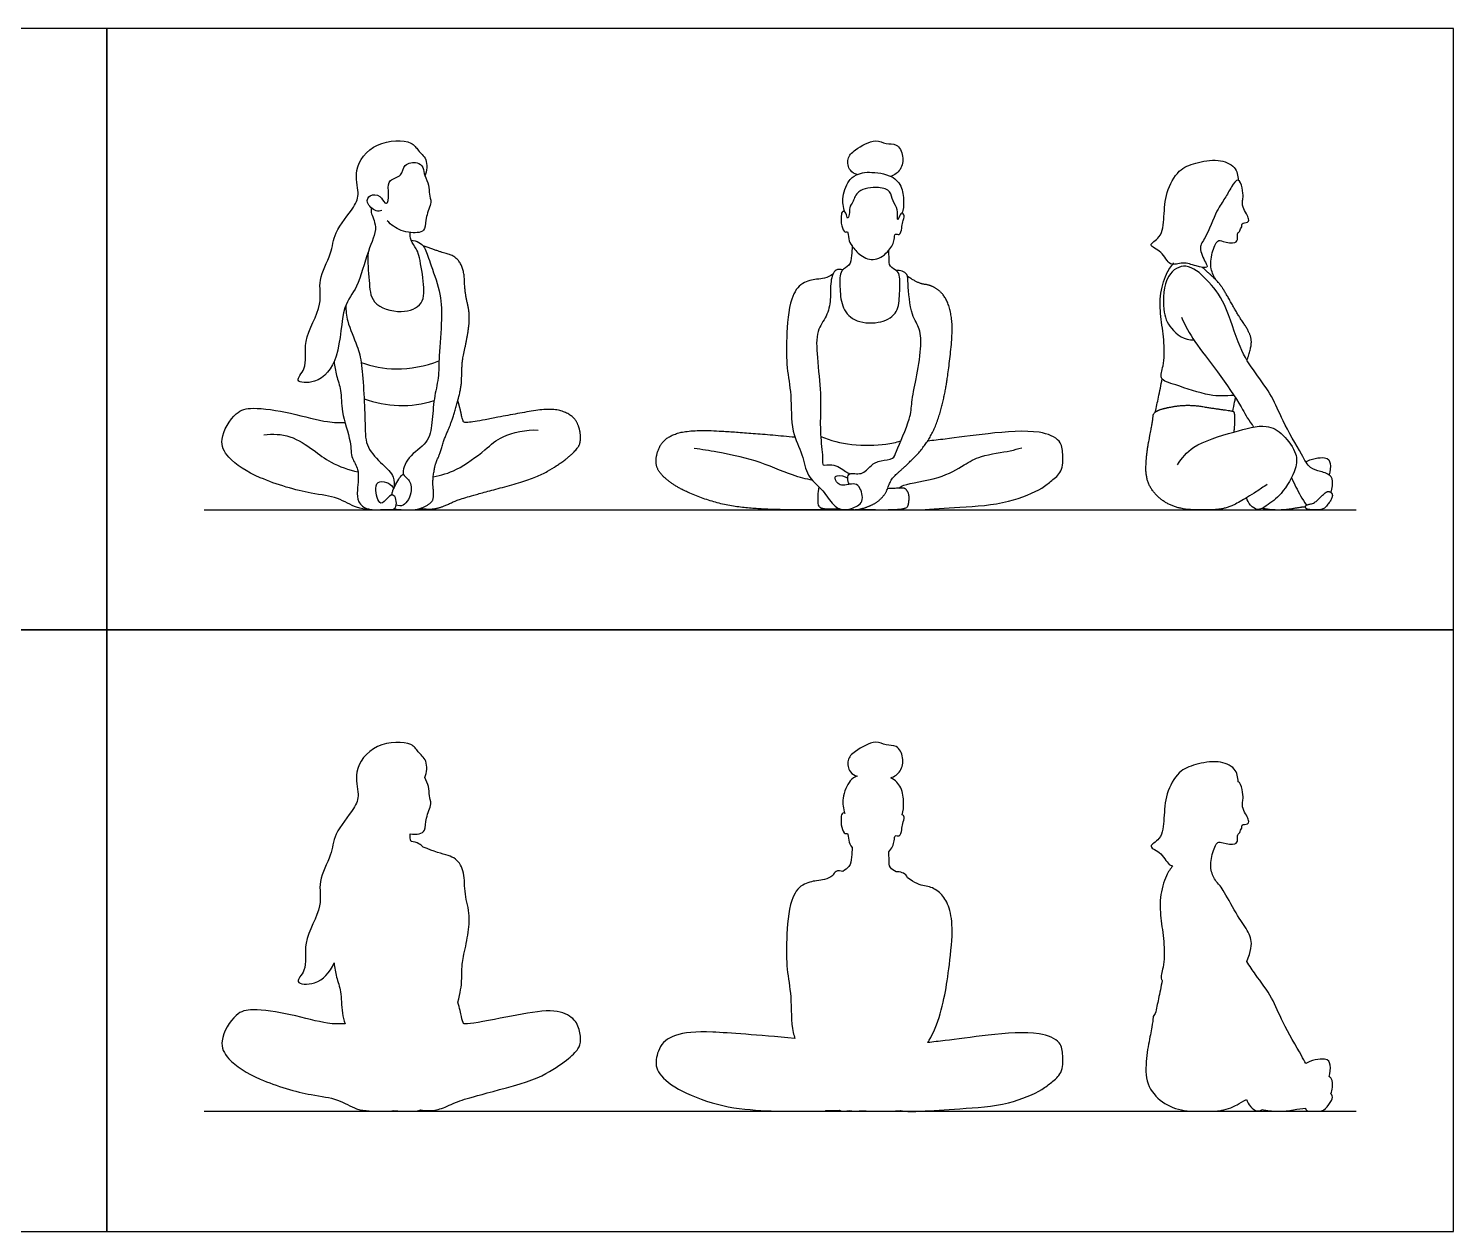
# Model space of a CAD drawing. Header units: millimetres. Extents: x 0.3 to 34.9, y 0.2 to 32.
# Drawn here: x 14.952 to 18.563, y 28.037 to 31.085 of the extents above; entities that cross this region are included whole.
import ezdxf

# ---------------------------------------------------------------- set-up
doc = ezdxf.new("R2010")
doc.units = ezdxf.units.MM
for name, color, linetype, true_color in [('AG-DIAGRAM', 7, 'Continuous', 0xfecc66), ('AG-OUTLINE', 7, 'Continuous', 0x8000ff), ('AG-PEOPLE', 7, 'Continuous', 0x66ccff), ('X-VPRT', 6, 'Continuous', 0xff00ff)]:
    doc.layers.add(name, color=color, linetype=linetype, true_color=true_color)

msp = doc.modelspace()

# ---------------------------------------------------------------- linework, layer by layer
at = {"layer": 'AG-DIAGRAM'}
for points in [[(15.3967, 29.8657), (18.3165, 29.8657)], [(15.3967, 28.3417), (18.3165, 28.3417)]]:
    msp.add_lwpolyline(points, dxfattribs=at)
at = {"layer": 'AG-OUTLINE'}
for points, knots in [([(15.726, 28.7172), (15.7151, 28.6922), (15.6844, 28.6591), (15.619, 28.6647), (15.6619, 28.7008), (15.6423, 28.7706), (15.7015, 28.8607), (15.6815, 28.9235), (15.722, 28.9903), (15.7236, 29.0446), (15.7781, 29.1066), (15.7916, 29.1446), (15.7724, 29.2042), (15.8267, 29.2789), (15.9239, 29.2789), (15.9376, 29.2513), (15.9642, 29.2308), (15.9613, 29.1998), (15.9564, 29.1869), (15.959, 29.1793), (15.9678, 29.1643), (15.9657, 29.1407), (15.9754, 29.1198), (15.9569, 29.0855), (15.9585, 29.0525), (15.9447, 29.0432), (15.9272, 29.0432), (15.9185, 29.0443), (15.9184, 29.0377), (15.9186, 29.0313), (15.9212, 29.0247), (15.9281, 29.0243), (15.9399, 29.0209), (15.9484, 29.0142), (15.9514, 29.0106), (15.9794, 29.0003), (16.0006, 28.9932), (16.0291, 28.9855), (16.0395, 28.9775), (16.0529, 28.9532), (16.0564, 28.9379), (16.057, 28.9011), (16.0595, 28.8827), (16.0687, 28.846), (16.0699, 28.8276), (16.0655, 28.7903), (16.0623, 28.7716), (16.0538, 28.7341), (16.0513, 28.72), (16.05, 28.7011), (16.0495, 28.6884), (16.0491, 28.6593), (16.0459, 28.6413), (16.0398, 28.6182), (16.0442, 28.6022), (16.0472, 28.5899), (16.0506, 28.5727), (16.0524, 28.567), (16.056, 28.561), (16.0771, 28.5635), (16.158, 28.5793), (16.1951, 28.5861), (16.2626, 28.5976), (16.2882, 28.5972), (16.3228, 28.5842), (16.3343, 28.5757), (16.3457, 28.5546), (16.3491, 28.5436), (16.3512, 28.5204), (16.3501, 28.5113), (16.3439, 28.4981), (16.3364, 28.4895), (16.3127, 28.4685), (16.2953, 28.4562), (16.249, 28.4281), (16.2127, 28.4144), (16.1135, 28.3878), (16.0802, 28.3787), (16.0461, 28.3688), (16.0309, 28.3631), (16.0043, 28.3502), (15.9923, 28.346), (15.9709, 28.3426), (15.9588, 28.3428), (15.9453, 28.3451), (15.9392, 28.3428), (15.9339, 28.3417), (15.9224, 28.3417), (15.9134, 28.3417), (15.8915, 28.3417), (15.8831, 28.3424), (15.8773, 28.3438), (15.8719, 28.3409), (15.8512, 28.3434), (15.8269, 28.3405), (15.815, 28.3429), (15.8043, 28.3435), (15.7816, 28.3445), (15.7333, 28.3756), (15.6658, 28.3808), (15.5379, 28.4167), (15.4565, 28.4685), (15.4317, 28.5196), (15.4743, 28.5922), (15.522, 28.6024), (15.6164, 28.5882), (15.7077, 28.5617), (15.7389, 28.5626), (15.7537, 28.5628), (15.7511, 28.5721), (15.7433, 28.6029), (15.7459, 28.643), (15.7307, 28.681), (15.7275, 28.7052), (15.726, 28.7172)], [2.570303, 2.570303, 2.570303, 2.570303, 2.99075, 3.340261, 3.647122, 4.095401, 4.636811, 5.059489, 5.515036, 5.915785, 6.392642, 6.728436, 7.131596, 7.623101, 8.119694, 8.398367, 8.695182, 9.043145, 9.043145, 9.043145, 9.303036, 9.562326, 9.809253, 10.140092, 10.440737, 10.658546, 10.854182, 10.854182, 10.854182, 11.094099, 11.094099, 11.094099, 11.33832, 11.505023, 11.505023, 11.505023, 11.633343, 11.633343, 11.761664, 11.761664, 11.889984, 11.889984, 12.018305, 12.018305, 12.146625, 12.146625, 12.274946, 12.274946, 12.403266, 12.403266, 12.531587, 12.531587, 12.635637, 12.635637, 12.635637, 12.804413, 12.804413, 12.973189, 12.973189, 13.141965, 13.141965, 13.31074, 13.31074, 13.479516, 13.479516, 13.648292, 13.648292, 13.817068, 13.817068, 13.985844, 13.985844, 14.15462, 14.15462, 14.323396, 14.323396, 14.492171, 14.492171, 14.660947, 14.660947, 14.829723, 14.829723, 14.998499, 14.998499, 15.167275, 15.167275, 15.167275, 15.247639, 15.247639, 15.37596, 15.37596, 15.50428, 15.50428, 15.50428, 15.722284, 16.037553, 16.037553, 16.037553, 16.344186, 16.737162, 17.183931, 17.809719, 18.33597, 18.712327, 19.174481, 19.537827, 20.066359, 20.594523, 20.953958, 20.953958, 20.953958, 21.123883, 21.520176, 21.858091, 22.18206, 22.18206, 22.18206, 22.18206]), ([(17.0519, 29.1909), (17.0453, 29.1929), (17.0311, 29.1988), (17.0242, 29.2333), (17.0463, 29.2546), (17.0979, 29.2846), (17.1236, 29.2661), (17.1538, 29.2713), (17.1707, 29.2371), (17.1646, 29.2017), (17.1461, 29.1897), (17.1368, 29.1862), (17.1489, 29.1803), (17.1659, 29.1624), (17.1708, 29.123), (17.1685, 29.1027), (17.166, 29.0928), (17.1679, 29.0922), (17.1731, 29.0863), (17.1661, 29.0699), (17.1651, 29.0564), (17.1608, 29.035), (17.1457, 29.0434), (17.1472, 29.0235), (17.1395, 29.008), (17.132, 28.999), (17.1317, 28.992), (17.1332, 28.9785), (17.1318, 28.9576), (17.1455, 28.9514), (17.1502, 28.948), (17.1554, 28.9485), (17.166, 28.9471), (17.1764, 28.9405), (17.1787, 28.9347), (17.1792, 28.9331), (17.197, 28.9207), (17.2114, 28.9139), (17.2335, 28.9113), (17.2438, 28.9075), (17.2626, 28.8947), (17.2704, 28.8861), (17.2828, 28.8644), (17.2874, 28.8493), (17.2933, 28.8106), (17.293, 28.7839), (17.2857, 28.7157), (17.2821, 28.6869), (17.2748, 28.6396), (17.2693, 28.6148), (17.2546, 28.5626), (17.2452, 28.5401), (17.2326, 28.5194), (17.2313, 28.5175), (17.23, 28.5155), (17.245, 28.5172), (17.2768, 28.5205), (17.3848, 28.5356), (17.5085, 28.5459), (17.5685, 28.5203), (17.5735, 28.4824), (17.5735, 28.4375), (17.5434, 28.4149), (17.5194, 28.3935), (17.4317, 28.3551), (17.3149, 28.3485), (17.2182, 28.3411), (17.1738, 28.3409), (17.1653, 28.3427), (17.1616, 28.3434), (17.1527, 28.3423), (17.137, 28.3417), (17.0897, 28.3417), (17.0706, 28.3421), (17.0574, 28.343), (17.0572, 28.343), (17.057, 28.3429), (17.0485, 28.3412), (17.04, 28.3414), (17.0313, 28.3433), (17.0239, 28.3415), (17.0157, 28.341), (17.008, 28.3436), (17.0067, 28.3441), (16.9939, 28.343), (16.9818, 28.3428), (16.9726, 28.3436), (16.9737, 28.3423), (16.9646, 28.3417), (16.9263, 28.3417), (16.9011, 28.3417), (16.8385, 28.3417), (16.8042, 28.3434), (16.7296, 28.3503), (16.6928, 28.3587), (16.6205, 28.3853), (16.5928, 28.3994), (16.5545, 28.4295), (16.5442, 28.4436), (16.5409, 28.4702), (16.5435, 28.4845), (16.5573, 28.5151), (16.571, 28.5264), (16.612, 28.541), (16.6433, 28.5437), (16.7277, 28.5401), (16.7972, 28.5348), (16.8941, 28.526), (16.8924, 28.5307), (16.8834, 28.5615), (16.8866, 28.6324), (16.8721, 28.7013), (16.872, 28.7771), (16.8789, 28.8757), (16.9093, 28.9182), (16.9483, 28.9262), (16.9689, 28.9271), (16.9838, 28.9343), (16.9903, 28.9386), (16.9923, 28.9432), (16.999, 28.9527), (17.0097, 28.9505), (17.0153, 28.9492), (17.0201, 28.954), (17.035, 28.9597), (17.0373, 28.9861), (17.0392, 29.0018), (17.0388, 29.01), (17.0346, 29.016), (17.0287, 29.0257), (17.0292, 29.0438), (17.0268, 29.0453), (17.0254, 29.0462), (17.019, 29.0421), (17.0109, 29.0624), (17.0103, 29.0839), (17.0129, 29.0986), (17.0186, 29.0973), (17.0205, 29.0958), (17.0163, 29.1083), (17.0112, 29.1343), (17.0303, 29.1798), (17.0455, 29.1884), (17.0519, 29.1909)], [0, 0, 0, 0, 0.256883, 0.562218, 0.872369, 1.292803, 1.592565, 1.880719, 2.202499, 2.531478, 2.840409, 2.840409, 2.840409, 3.161856, 3.513731, 3.827083, 3.827083, 3.827083, 3.974218, 4.20513, 4.431129, 4.663903, 4.836624, 5.045125, 5.358173, 5.358173, 5.358173, 5.617912, 5.866789, 6.090015, 6.090015, 6.090015, 6.314309, 6.529092, 6.598053, 6.598053, 6.598053, 6.763866, 6.763866, 6.92968, 6.92968, 7.095493, 7.095493, 7.261306, 7.261306, 7.427119, 7.427119, 7.592932, 7.592932, 7.758746, 7.758746, 7.924559, 7.924559, 7.94228, 7.94228, 7.94228, 8.323012, 8.915159, 9.558629, 9.979796, 10.310265, 10.679401, 11.007827, 11.32557, 11.865447, 12.49457, 13.058287, 13.418143, 13.608659, 13.608659, 13.608659, 13.698526, 13.698526, 13.799296, 13.799296, 13.799296, 13.803076, 13.803076, 13.948064, 13.948064, 13.948064, 14.179516, 14.227209, 14.227209, 14.227209, 14.475077, 14.475077, 14.475077, 14.767651, 14.767651, 15.060225, 15.060225, 15.352799, 15.352799, 15.645373, 15.645373, 15.937947, 15.937947, 16.230521, 16.230521, 16.523095, 16.523095, 16.81567, 16.81567, 17.108244, 17.108244, 17.400818, 17.400818, 17.400818, 17.504405, 18.043333, 18.518239, 19.015078, 19.575585, 19.968585, 20.309483, 20.567307, 20.841594, 20.841594, 20.841594, 20.988174, 21.223236, 21.223236, 21.223236, 21.455815, 21.737278, 22.018892, 22.018892, 22.018892, 22.273405, 22.509168, 22.509168, 22.509168, 22.645533, 22.883555, 23.164692, 23.362271, 23.473596, 23.473596, 23.473596, 23.828915, 24.218821, 24.462593, 24.462593, 24.462593, 24.462593]), ([(17.8514, 28.9634), (17.8495, 28.9636), (17.8376, 28.9664), (17.8275, 28.9973), (17.7832, 29.0116), (17.8261, 29.0315), (17.8293, 29.086), (17.8328, 29.1454), (17.8639, 29.204), (17.909, 29.2212), (17.9653, 29.2317), (18.012, 29.2134), (18.0169, 29.1877), (18.0172, 29.1765), (18.0219, 29.1757), (18.0282, 29.1555), (18.0309, 29.1339), (18.0265, 29.1219), (18.0303, 29.1028), (18.0408, 29.0886), (18.0448, 29.076), (18.0427, 29.0681), (18.0235, 29.0691), (18.0278, 29.0582), (18.0219, 29.0538), (18.0227, 29.0472), (18.014, 29.0429), (18.0174, 29.0289), (18.0106, 29.0146), (17.9793, 29.0206), (17.9632, 29.0274), (17.9495, 28.9906), (17.9451, 28.9521), (17.9561, 28.9324), (17.9615, 28.9233), (17.9659, 28.9188), (17.9692, 28.9151), (17.9774, 28.9044), (17.9865, 28.8895), (18.0108, 28.8453), (18.0216, 28.8277), (18.0404, 28.801), (18.0465, 28.7885), (18.0526, 28.765), (18.0492, 28.7463), (18.0394, 28.7208), (18.0463, 28.7094), (18.067, 28.6795), (18.1057, 28.6285), (18.128, 28.5671), (18.1704, 28.4958), (18.1854, 28.4682), (18.189, 28.4626), (18.1999, 28.4704), (18.2425, 28.4787), (18.2523, 28.4605), (18.251, 28.4386), (18.2477, 28.4297), (18.2498, 28.4282), (18.2575, 28.421), (18.2566, 28.4017), (18.2543, 28.3909), (18.2521, 28.3857), (18.2559, 28.3828), (18.2569, 28.3785), (18.2533, 28.3673), (18.2493, 28.3607), (18.2369, 28.3455), (18.2305, 28.3417), (18.217, 28.3417), (18.2104, 28.3417), (18.1973, 28.3417), (18.1931, 28.3423), (18.1892, 28.3446), (18.1881, 28.3466), (18.1879, 28.3495), (18.179, 28.3488), (18.1687, 28.3474), (18.1456, 28.3428), (18.1325, 28.3417), (18.1031, 28.3417), (18.0902, 28.343), (18.079, 28.3456), (18.0745, 28.3432), (18.0592, 28.3384), (18.0418, 28.3591), (18.0382, 28.3716), (18.0203, 28.3608), (18.007, 28.3537), (17.9829, 28.3446), (17.9681, 28.3417), (17.9402, 28.3417), (17.9231, 28.3417), (17.8827, 28.3417), (17.8633, 28.3459), (17.8261, 28.3626), (17.811, 28.375), (17.7879, 28.4079), (17.7825, 28.4276), (17.7844, 28.4735), (17.7866, 28.4938), (17.7935, 28.5289), (17.7962, 28.5432), (17.8002, 28.5653), (17.8013, 28.5736), (17.8019, 28.5829), (17.8038, 28.5862), (17.8073, 28.589), (17.81, 28.6015), (17.8154, 28.6264), (17.8216, 28.6574), (17.8247, 28.673), (17.824, 28.6738), (17.8189, 28.6817), (17.8305, 28.7085), (17.8306, 28.7653), (17.8216, 28.8237), (17.8165, 28.8819), (17.8326, 28.937), (17.8454, 28.9558), (17.8514, 28.9634)], [7.15672, 7.15672, 7.15672, 7.15672, 7.2169, 7.552097, 7.853104, 8.142884, 8.536614, 8.963834, 9.389259, 9.758835, 10.168554, 10.531184, 10.845105, 10.845105, 10.845105, 11.099419, 11.361685, 11.550155, 11.782715, 12.015183, 12.20736, 12.342462, 12.550108, 12.699208, 12.835514, 12.963295, 13.113361, 13.308069, 13.498515, 13.793408, 13.995627, 14.307709, 14.652153, 14.954986, 14.954986, 14.954986, 15.013747, 15.013747, 15.178156, 15.178156, 15.342566, 15.342566, 15.506975, 15.506975, 15.671384, 15.671384, 15.671384, 15.920715, 16.383184, 16.830409, 17.362813, 17.531412, 17.531412, 17.531412, 17.875796, 18.145003, 18.435226, 18.435226, 18.435226, 18.513679, 18.771788, 18.995179, 18.995179, 18.995179, 19.05497, 19.05497, 19.11476, 19.11476, 19.174551, 19.174551, 19.234341, 19.234341, 19.294132, 19.294132, 19.352975, 19.352975, 19.352975, 19.460907, 19.460907, 19.568839, 19.568839, 19.67677, 19.67677, 19.67677, 19.816947, 20.155732, 20.155732, 20.155732, 20.236382, 20.236382, 20.381915, 20.381915, 20.527448, 20.527448, 20.67298, 20.67298, 20.818513, 20.818513, 20.964046, 20.964046, 21.109579, 21.109579, 21.255112, 21.255112, 21.400644, 21.400644, 21.493738, 21.493738, 21.493738, 21.829256, 22.202956, 22.202956, 22.202956, 22.242, 22.544021, 22.956644, 23.376767, 23.793731, 24.204655, 24.480745, 24.480745, 24.480745, 24.480745])]:
    msp.add_open_spline(points, degree=3, knots=knots, dxfattribs=at)
at = {"layer": 'AG-PEOPLE'}
for points, degree, knots in [([(15.8208, 30.6303), (15.8203, 30.6266), (15.8173, 30.6181), (15.84, 30.5787), (15.8089, 30.5207), (15.7884, 30.4275), (15.7434, 30.3817), (15.7437, 30.2514), (15.6888, 30.1828), (15.619, 30.1887), (15.6619, 30.2248), (15.6423, 30.2946), (15.7015, 30.3847), (15.6815, 30.4475), (15.722, 30.5143), (15.7236, 30.5686), (15.7781, 30.6306), (15.7916, 30.6686), (15.7724, 30.7282), (15.8267, 30.8029), (15.9239, 30.8029), (15.9376, 30.7753), (15.9642, 30.7548), (15.9613, 30.7238), (15.9564, 30.7109)], 3, [0, 0, 0, 0, 0.181964, 0.514964, 0.949187, 1.470117, 1.895668, 2.497304, 2.99075, 3.340261, 3.647122, 4.095401, 4.636811, 5.059489, 5.515036, 5.915785, 6.392642, 6.728436, 7.131596, 7.623101, 8.119694, 8.398367, 8.695182, 9.043145, 9.043145, 9.043145, 9.043145]), ([(17.0519, 30.7149), (17.0453, 30.7169), (17.0311, 30.7228), (17.0242, 30.7573), (17.0463, 30.7786), (17.0979, 30.8086), (17.1236, 30.7901), (17.1538, 30.7953), (17.1707, 30.7611), (17.1646, 30.7257), (17.1461, 30.7137), (17.1368, 30.7102)], 3, [0, 0, 0, 0, 0.256883, 0.562218, 0.872369, 1.292803, 1.592565, 1.880719, 2.202499, 2.531478, 2.840409, 2.840409, 2.840409, 2.840409]), ([(15.8474, 30.6235), (15.8425, 30.6223), (15.8317, 30.6195), (15.8053, 30.6426), (15.8149, 30.6658), (15.8447, 30.6635), (15.8526, 30.6417), (15.8656, 30.6424), (15.863, 30.6749), (15.8632, 30.704), (15.9006, 30.7088), (15.9002, 30.7433), (15.9377, 30.7485), (15.953, 30.7334), (15.9541, 30.7113), (15.9678, 30.6887), (15.9657, 30.6647), (15.9754, 30.6438), (15.9569, 30.6095), (15.9585, 30.5765), (15.9414, 30.565), (15.8931, 30.5698), (15.8707, 30.5874), (15.8608, 30.5979)], 3, [0, 0, 0, 0, 0.209626, 0.505137, 0.735354, 1.00126, 1.245811, 1.385439, 1.678819, 1.95689, 2.24732, 2.527984, 2.825231, 3.059941, 3.307624, 3.581582, 3.840871, 4.087798, 4.418637, 4.719282, 4.937091, 5.30126, 5.655513, 5.655513, 5.655513, 5.655513]), ([(17.9615, 30.4473), (17.9561, 30.4564), (17.9451, 30.4761), (17.9495, 30.5146), (17.9632, 30.5514), (17.9793, 30.5446), (18.0106, 30.5386), (18.0174, 30.5529), (18.014, 30.5669), (18.0227, 30.5712), (18.0219, 30.5778), (18.0278, 30.5822), (18.0235, 30.5931), (18.0427, 30.5921), (18.0448, 30.6), (18.0408, 30.6126), (18.0303, 30.6268), (18.0265, 30.6459), (18.0309, 30.6579), (18.0282, 30.6795), (18.0186, 30.71), (17.9984, 30.6818), (17.9839, 30.6537), (17.9614, 30.6239), (17.9364, 30.5543), (17.915, 30.5311), (17.9328, 30.4942), (17.9441, 30.4758), (17.9072, 30.4831), (17.8789, 30.4948), (17.8411, 30.4796), (17.8275, 30.5213), (17.7832, 30.5356), (17.8261, 30.5555), (17.8293, 30.61), (17.8328, 30.6694), (17.8639, 30.728), (17.909, 30.7452), (17.9653, 30.7557), (18.012, 30.7374), (18.0169, 30.7117), (18.0172, 30.7005)], 3, [0, 0, 0, 0, 0.302834, 0.647278, 0.95936, 1.161578, 1.456471, 1.646917, 1.841625, 1.991691, 2.119472, 2.255778, 2.404879, 2.612524, 2.747626, 2.939803, 3.172272, 3.404832, 3.593301, 3.855567, 4.109881, 4.372278, 4.686666, 5.023566, 5.48731, 5.781056, 6.117093, 6.311526, 6.595819, 6.914347, 7.2169, 7.552097, 7.853104, 8.142884, 8.536614, 8.963834, 9.389259, 9.758835, 10.168554, 10.531184, 10.845105, 10.845105, 10.845105, 10.845105]), ([(17.0205, 30.6198), (17.0163, 30.6323), (17.0112, 30.6583), (17.0311, 30.7056), (17.0475, 30.7134), (17.0623, 30.7187), (17.0763, 30.7225), (17.1359, 30.7172), (17.1657, 30.6878), (17.1708, 30.647), (17.1685, 30.6267), (17.166, 30.6168)], 3, [0, 0, 0, 0, 0.355319, 0.745225, 1.029862, 1.029862, 1.294227, 1.720108, 2.076748, 2.428623, 2.741975, 2.741975, 2.741975, 2.741975]), ([(17.0268, 30.5693), (17.0254, 30.5702), (17.019, 30.5661), (17.0109, 30.5864), (17.0103, 30.6079), (17.0132, 30.6241), (17.0253, 30.6185), (17.0255, 30.5982), (17.0338, 30.6155), (17.0301, 30.6315), (17.043, 30.6468), (17.0509, 30.6781), (17.1056, 30.6852), (17.1377, 30.6745), (17.1405, 30.647), (17.1562, 30.6268), (17.1531, 30.607), (17.1544, 30.5959), (17.16, 30.614), (17.1656, 30.6186), (17.1732, 30.6106), (17.1661, 30.5939), (17.1651, 30.5804), (17.1608, 30.559), (17.1457, 30.5674), (17.1472, 30.5475), (17.1342, 30.5212), (17.0981, 30.4927), (17.0592, 30.5077), (17.0385, 30.5337), (17.0287, 30.5497), (17.0292, 30.5678), (17.0268, 30.5693)], 3, [0, 0, 0, 0, 0.136366, 0.374388, 0.655524, 0.853103, 1.022919, 1.227066, 1.411409, 1.644429, 1.886899, 2.188928, 2.592409, 2.904601, 3.183244, 3.466419, 3.721575, 3.8482, 4.062093, 4.203092, 4.359251, 4.590163, 4.816162, 5.048936, 5.221657, 5.430158, 5.743207, 6.109532, 6.455701, 6.777622, 7.032135, 7.267898, 7.267898, 7.267898, 7.267898]), ([(15.812, 30.5177), (15.8102, 30.4939), (15.816, 30.4478), (15.8172, 30.3844), (15.8964, 30.3594), (15.9563, 30.3843), (15.9537, 30.4437), (15.9422, 30.5096), (15.9351, 30.5265), (15.9189, 30.5482), (15.9184, 30.5617), (15.9185, 30.5683)], 3, [0, 0, 0, 0, 0.456414, 0.858882, 1.316223, 1.714765, 2.114217, 2.553994, 2.786614, 3.056755, 3.296672, 3.296672, 3.296672, 3.296672]), ([(15.9212, 30.5487), (15.9281, 30.5483), (15.942, 30.5443), (15.9578, 30.5297), (15.9691, 30.4891), (15.9967, 30.4193), (16.0004, 30.3492), (15.9908, 30.2561), (15.9921, 30.2001), (15.9782, 30.147), (15.9753, 30.0869), (15.9656, 30.0315), (15.9122, 30.0043), (15.8951, 29.9535), (15.9147, 29.9459), (15.9279, 29.9143), (15.9045, 29.8709), (15.8895, 29.8762), (15.8834, 29.8773)], 3, [0, 0, 0, 0, 0.244222, 0.482598, 0.826845, 1.292867, 1.752992, 2.272049, 2.676838, 3.070575, 3.492106, 3.881155, 4.293581, 4.649434, 4.862772, 5.165274, 5.514883, 5.740437, 5.740437, 5.740437, 5.740437]), ([(17.0388, 30.534), (17.0392, 30.5258), (17.0373, 30.5101), (17.0348, 30.4824), (17.0066, 30.4737), (17.008, 30.4292), (17.0104, 30.3813), (17.0413, 30.3402), (17.1052, 30.3353), (17.1543, 30.3587), (17.1597, 30.4062), (17.1607, 30.4542), (17.1548, 30.4718), (17.1317, 30.4806), (17.1332, 30.5025), (17.1317, 30.516), (17.132, 30.523)], 3, [0, 0, 0, 0, 0.281614, 0.563077, 0.83593, 1.192108, 1.589561, 1.972843, 2.413055, 2.807295, 3.187866, 3.579582, 3.811607, 4.069026, 4.317902, 4.577641, 4.577641, 4.577641, 4.577641]), ([(18.0063, 30.1554), (17.9859, 30.1537), (17.9447, 30.1515), (17.8632, 30.1813), (17.8141, 30.1948), (17.8305, 30.2325), (17.8306, 30.2893), (17.8216, 30.3477), (17.8165, 30.4059), (17.8332, 30.4631), (17.8469, 30.482), (17.8541, 30.4908)], 3, [0, 0, 0, 0, 0.425895, 0.938435, 1.282982, 1.585003, 1.997626, 2.417749, 2.834712, 3.245637, 3.562095, 3.562095, 3.562095, 3.562095]), ([(18.2521, 29.9097), (18.2543, 29.9149), (18.2566, 29.9257), (18.2579, 29.9527), (18.2251, 29.9632), (18.1973, 29.9696), (18.177, 30.0087), (18.128, 30.0911), (18.1057, 30.1525), (18.0594, 30.2135), (18.0173, 30.2762), (17.9884, 30.3881), (17.9407, 30.4478), (17.8872, 30.4946), (17.8296, 30.4622), (17.8243, 30.3718), (17.8422, 30.3234), (17.8819, 30.294), (17.9045, 30.2964)], 3, [0, 0, 0, 0, 0.223391, 0.4815, 0.78157, 1.062545, 1.410259, 1.942663, 2.389888, 2.852357, 3.329194, 3.905647, 4.388309, 4.813213, 5.198491, 5.697974, 6.083646, 6.517173, 6.517173, 6.517173, 6.517173]), ([(16.9903, 30.4626), (16.9838, 30.4583), (16.9689, 30.4511), (16.9483, 30.4502), (16.9093, 30.4422), (16.8789, 30.3997), (16.872, 30.3011), (16.8721, 30.2253), (16.8866, 30.1564), (16.8824, 30.0633), (16.9151, 30.0079), (16.9222, 29.9497), (16.9629, 29.9207), (16.9853, 29.8818), (17.0101, 29.8634), (17.0371, 29.8673), (17.0719, 29.883), (17.0591, 29.9261), (17.0417, 29.9342), (17.0073, 29.9214), (16.9923, 29.9458), (17.0012, 29.9546), (17.0207, 29.9514), (17.0278, 29.9458)], 3, [0, 0, 0, 0, 0.274287, 0.532111, 0.873009, 1.26601, 1.826516, 2.323355, 2.798261, 3.337189, 3.789337, 4.206922, 4.597911, 4.975744, 5.267299, 5.559399, 5.87783, 6.217488, 6.452667, 6.776, 7.035737, 7.20101, 7.495356, 7.495356, 7.495356, 7.495356]), ([(17.0153, 30.4732), (17.0097, 30.4745), (16.9942, 30.4776), (16.9823, 30.4416), (16.9857, 30.3984), (16.9758, 30.3546), (16.9461, 30.3181), (16.9503, 30.2506), (16.9597, 30.1613), (16.9586, 30.1134), (16.9575, 30.0498), (16.9657, 29.9967), (16.9618, 29.9743), (16.9901, 29.9853), (17.0223, 29.9623), (17.0293, 29.9587), (17.0328, 29.9564)], 3, [0, 0, 0, 0, 0.235062, 0.553368, 0.935155, 1.308013, 1.681139, 2.142488, 2.679888, 3.075261, 3.528109, 3.94996, 4.162027, 4.428844, 4.77885, 4.977144, 4.977144, 4.977144, 4.977144]), ([(17.0319, 29.9297), (17.0289, 29.9344), (17.0266, 29.9453), (17.0306, 29.9615), (17.0651, 29.9511), (17.0857, 29.9796), (17.1104, 29.9915), (17.1448, 29.9927), (17.1504, 30.0156), (17.1885, 30.0967), (17.1888, 30.1371), (17.2014, 30.1985), (17.2146, 30.2716), (17.2131, 30.3249), (17.1869, 30.3581), (17.1799, 30.4361), (17.1807, 30.4618), (17.166, 30.4711), (17.1554, 30.4725), (17.1502, 30.472)], 3, [0, 0, 0, 0, 0.230999, 0.424687, 0.727698, 1.048261, 1.349021, 1.656283, 1.914492, 2.443493, 2.815111, 3.255589, 3.751748, 4.150153, 4.516639, 5.01404, 5.291504, 5.506287, 5.730581, 5.730581, 5.730581, 5.730581]), ([(17.0313, 29.8673), (17.0444, 29.8644), (17.0709, 29.8697), (17.1027, 29.884), (17.1257, 29.9081), (17.1368, 29.9432), (17.1664, 29.969), (17.2166, 30.0174), (17.2509, 30.0735), (17.273, 30.1518), (17.2839, 30.2227), (17.2948, 30.3249), (17.286, 30.3829), (17.2673, 30.4155), (17.2391, 30.4347), (17.2059, 30.4385), (17.1792, 30.4571)], 2, [0.020826, 0.020826, 0.020826, 0.165813, 0.331626, 0.49744, 0.663253, 0.829066, 0.994879, 1.160693, 1.326506, 1.492319, 1.658132, 1.823945, 1.989759, 2.155572, 2.321385, 2.487198, 2.487198, 2.487198]), ([(15.7558, 30.383), (15.7563, 30.3696), (15.7573, 30.343), (15.7867, 30.2778), (15.7983, 30.2333), (15.8055, 30.0829), (15.8049, 30.0238), (15.8483, 29.9809), (15.88, 29.9515), (15.8789, 29.9289), (15.8773, 29.9193)], 3, [0, 0, 0, 0, 0.342485, 0.782018, 1.168547, 1.823492, 2.243157, 2.648207, 2.997003, 3.288895, 3.288895, 3.288895, 3.288895]), ([(17.8732, 30.3533), (17.8835, 30.3321), (17.9061, 30.2888), (17.9655, 30.2179), (18.0272, 30.1248), (18.0399, 30.0974), (18.0552, 30.0772), (18.0567, 30.0752)], 3, [0, 0, 0, 0, 0.45545, 0.987148, 1.548309, 1.942272, 1.984047, 1.984047, 1.984047, 1.984047]), ([(15.726, 30.2412), (15.7275, 30.2292), (15.7307, 30.205), (15.7459, 30.167), (15.7424, 30.1132), (15.7704, 30.04), (15.768, 29.9954), (15.7916, 29.9688), (15.784, 29.9162), (15.7849, 29.8842), (15.811, 29.8625), (15.8529, 29.8678), (15.8883, 29.8626), (15.8823, 29.9083), (15.8611, 29.8987), (15.842, 29.8676), (15.8267, 29.9215), (15.8401, 29.9406), (15.8659, 29.9342), (15.8741, 29.9246), (15.8773, 29.9193)], 3, [0, 0, 0, 0, 0.323969, 0.661884, 1.058176, 1.535828, 1.887068, 2.191592, 2.578295, 2.872452, 3.172604, 3.510571, 3.784004, 4.102246, 4.314758, 4.575816, 4.91512, 5.155771, 5.411821, 5.644598, 5.644598, 5.644598, 5.644598]), ([(15.7948, 30.2387), (15.823, 30.2288), (15.8829, 30.2159), (15.9575, 30.2292), (15.9918, 30.2426)], 3, [0, 0, 0, 0, 0.511494, 1.078825, 1.078825, 1.078825, 1.078825]), ([(17.8073, 30.113), (17.81, 30.1255), (17.8154, 30.1504), (17.8216, 30.1814), (17.8247, 30.197)], 3, [0, 0, 0, 0, 0.3355175, 0.7092175, 0.7092175, 0.7092175, 0.7092175]), ([(15.815, 29.8669), (15.8043, 29.8675), (15.7816, 29.8685), (15.7333, 29.8996), (15.6658, 29.9048), (15.5379, 29.9407), (15.4565, 29.9925), (15.4317, 30.0436), (15.4743, 30.1162), (15.522, 30.1264), (15.6164, 30.1122), (15.7077, 30.0857), (15.7389, 30.0866), (15.7537, 30.0868)], 3, [0, 0, 0, 0, 0.306633, 0.699609, 1.146378, 1.772167, 2.298418, 2.674774, 3.136928, 3.500275, 4.028806, 4.55697, 4.916405, 4.916405, 4.916405, 4.916405]), ([(15.8021, 30.1469), (15.8301, 30.1366), (15.8898, 30.1242), (15.9507, 30.1334), (15.9796, 30.1424)], 3, [0, 0, 0, 0, 0.510716, 1.024004, 1.024004, 1.024004, 1.024004]), ([(18.0038, 30.1148), (18.0051, 30.1226), (18.0081, 30.138), (18.0098, 30.1451), (18.0106, 30.1487)], 3, [0, 0, 0, 0, 0.2630622, 0.4434554, 0.4434554, 0.4434554, 0.4434554]), ([(15.5484, 30.0556), (15.5702, 30.0582), (15.6157, 30.0567), (15.6739, 30.0173), (15.7167, 29.983), (15.7632, 29.9663), (15.7868, 29.9613)], 3, [0, 0, 0, 0, 0.437993, 0.881785, 1.284247, 1.742635, 1.742635, 1.742635, 1.742635]), ([(15.9773, 29.9492), (15.9976, 29.9532), (16.0374, 29.9632), (16.1101, 30.017), (16.1504, 30.0559), (16.2133, 30.069), (16.2433, 30.0675)], 3, [0, 0, 0, 0, 0.424456, 0.927603, 1.336987, 1.849113, 1.849113, 1.849113, 1.849113]), ([(16.9592, 30.051), (16.9844, 30.0413), (17.0365, 30.0272), (17.1214, 30.029), (17.15, 30.0363), (17.1621, 30.0399)], 3, [0.025081, 0.025081, 0.025081, 0.025081, 0.52223, 1.047216, 1.381142, 1.381142, 1.381142, 1.381142]), ([(17.1616, 29.8674), (17.1653, 29.8667), (17.1738, 29.8649), (17.2182, 29.8651), (17.3149, 29.8725), (17.4317, 29.8791), (17.5194, 29.9175), (17.5434, 29.9389), (17.5735, 29.9615), (17.5735, 30.0064), (17.5685, 30.0443), (17.5085, 30.0699), (17.3848, 30.0596), (17.2768, 30.0445), (17.245, 30.0412), (17.23, 30.0395)], 3, [0, 0, 0, 0, 0.190516, 0.550373, 1.11409, 1.743213, 2.28309, 2.600832, 2.929259, 3.298394, 3.628864, 4.05003, 4.6935, 5.285647, 5.66638, 5.66638, 5.66638, 5.66638]), ([(17.8637, 29.9797), (17.8751, 29.9963), (17.9005, 30.0316), (18.0053, 30.0623), (18.0874, 30.0857), (18.1328, 30.0575), (18.1679, 30.0078), (18.1651, 29.9675), (18.1302, 29.9047), (18.0927, 29.8781), (18.0626, 29.8582), (18.0418, 29.8831), (18.0382, 29.8956)], 3, [0, 0, 0, 0, 0.421382, 0.986159, 1.480592, 1.859143, 2.266559, 2.606937, 3.090722, 3.475401, 3.711417, 4.050202, 4.050202, 4.050202, 4.050202]), ([(16.939, 29.9396), (16.9217, 29.9438), (16.886, 29.9517), (16.7938, 29.9936), (16.6985, 30.0114), (16.6584, 30.0182), (16.6388, 30.0209)], 3, [0, 0, 0, 0, 0.413177, 0.982253, 1.542776, 1.978848, 1.978848, 1.978848, 1.978848]), ([(17.1571, 29.9201), (17.1614, 29.9229), (17.1696, 29.9315), (17.2618, 29.9423), (17.3227, 29.9786), (17.3633, 30.004), (17.4403, 30.0136), (17.4589, 30.02), (17.4686, 30.0228)], 3, [0, 0, 0, 0, 0.221137, 0.753304, 1.23895, 1.633418, 2.121032, 2.431846, 2.431846, 2.431846, 2.431846]), ([(18.189, 29.9866), (18.1999, 29.9944), (18.2425, 30.0027), (18.2523, 29.9845), (18.251, 29.9626), (18.2477, 29.9537)], 3, [0, 0, 0, 0, 0.3443843, 0.6135916, 0.9038137, 0.9038137, 0.9038137, 0.9038137]), ([(15.8722, 29.9023), (15.8727, 29.9052), (15.8742, 29.9114), (15.8767, 29.9191), (15.8932, 29.9511), (15.8989, 29.9538), (15.9015, 29.9557)], 3, [0, 0, 0, 0, 0.1585153, 0.321667, 0.638183, 0.8067356, 0.8067356, 0.8067356, 0.8067356]), ([(18.1523, 29.9472), (18.1565, 29.9387), (18.1661, 29.9162), (18.1796, 29.893), (18.19, 29.877)], 3, [2.7834788, 2.7834788, 2.7834788, 2.7834788, 2.9908295, 3.3778618, 3.3778618, 3.3778618, 3.3778618]), ([(17.0067, 29.8681), (16.987, 29.8664), (16.9602, 29.8669), (16.9526, 29.8764), (16.9522, 29.9015), (16.954, 29.9158), (16.9556, 29.9233)], 3, [0, 0, 0, 0, 0.381435, 0.566507, 0.840039, 1.11185, 1.11185, 1.11185, 1.11185])]:
    msp.add_open_spline(points, degree=degree, knots=knots, dxfattribs=at)
for points in [[(15.8773, 29.8678), (15.886, 29.8657), (15.9189, 29.8657), (15.9401, 29.8657), (15.9745, 29.8832), (15.9793, 29.9028), (15.9751, 29.9389), (15.9833, 29.9855), (15.994, 30.0051), (16.0062, 30.049), (16.0209, 30.0782), (16.049, 30.1722), (16.0496, 30.2204), (16.0517, 30.2488), (16.0644, 30.305), (16.071, 30.3609), (16.0572, 30.4159), (16.0562, 30.4711), (16.0362, 30.5076), (15.9934, 30.5191), (15.9514, 30.5346)], [(18.0394, 30.2448), (18.0541, 30.2831), (18.045, 30.3184), (18.0169, 30.3583), (17.9804, 30.4245), (17.9623, 30.4481), (17.9265, 30.4797)], [(15.9453, 29.8691), (15.9656, 29.8657), (15.9976, 29.8709), (16.0376, 29.8904), (16.0888, 29.9051), (16.2374, 29.9451), (16.3068, 29.9872), (16.3423, 30.0188), (16.3517, 30.0387), (16.3486, 30.0734), (16.3314, 30.1049), (16.2795, 30.1244), (16.1782, 30.1073), (16.0569, 30.0835), (16.0515, 30.0925), (16.0464, 30.1182), (16.0398, 30.1422)], [(18.0904, 29.9292), (18.0217, 29.8833), (17.9751, 29.8657), (17.9332, 29.8657), (17.8726, 29.8657), (17.8168, 29.8908), (17.7821, 29.9402), (17.7849, 30.009), (17.7952, 30.0616), (17.8011, 30.0948), (17.8022, 30.1118), (17.8278, 30.1231), (17.8915, 30.1329), (17.9631, 30.121), (18.0044, 30.1161), (18.0079, 30.1107), (18.0087, 30.087), (18.0061, 30.0624)], [(16.9726, 29.8676), (16.9742, 29.8657), (16.9168, 29.8657), (16.8228, 29.8657), (16.7109, 29.876), (16.6024, 29.9159), (16.545, 29.961), (16.5401, 30.0009), (16.5608, 30.0468), (16.6222, 30.0686), (16.7488, 30.0632), (16.8941, 30.05)], [(17.0574, 29.867), (17.0772, 29.8657), (17.1523, 29.8657), (17.1768, 29.8701), (17.1819, 29.8766), (17.1843, 29.9035), (17.1746, 29.92), (17.1621, 29.9206), (17.1287, 29.9188)], [(18.2521, 29.9097), (18.2465, 29.9141), (18.2321, 29.9045), (18.2112, 29.8817), (18.1876, 29.878), (18.1882, 29.8692), (18.1941, 29.8657), (18.2137, 29.8657), (18.2338, 29.8657), (18.2523, 29.8885), (18.2578, 29.9053), (18.2521, 29.9097)], [(18.079, 29.8696), (18.0958, 29.8657), (18.1399, 29.8657), (18.1745, 29.8725), (18.1879, 29.8735)]]:
    msp.add_open_spline(points, degree=2, dxfattribs=at)
at = {"layer": 'X-VPRT'}
for points in [[(11.3402, 31.0849), (11.3402, 29.5609), (15.1502, 29.5609), (15.1502, 31.0849)], [(15.1502, 31.0849), (15.1502, 29.5609), (18.5629, 29.5609), (18.5629, 31.0849)], [(11.3402, 29.5609), (11.3402, 28.0369), (15.1502, 28.0369), (15.1502, 29.5609)], [(15.1502, 29.5609), (15.1502, 28.0369), (18.5629, 28.0369), (18.5629, 29.5609)]]:
    msp.add_lwpolyline(points, close=True, dxfattribs=at)

doc.saveas('drawing.dxf')
